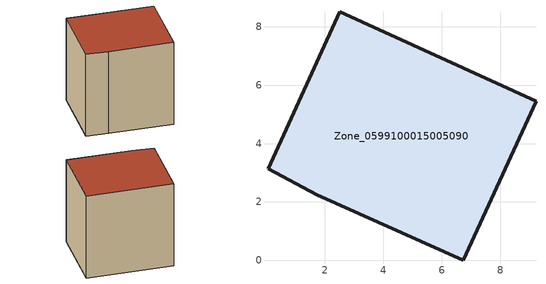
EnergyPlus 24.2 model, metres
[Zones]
Zone_0599100015005090
 floor ground (C_G): 0.05,3.13 2.51,8.52 9.22,5.44 6.74,0 1.73,2.25 z0.77
 wall outside (C_F): 6.74,0 9.22,5.44 2.51,8.52 0.05,3.13 1.73,2.25 6.74,0 z0.77:8.53
 roof outside (C_R): 9.22,5.44 2.51,8.52 0.05,3.13 1.73,2.25 6.74,0 z8.53
[BUILDING]
Pand.0599100015005090: North Axis=0; Terrain=City; Loads Convergence Tolerance Value=0.04; Temperature Convergence Tolerance Value=0.4; Solar Distribution=FullExterior; Maximum Number of Warmup Days=25; Minimum Number of Warmup Days=1
[Site:Location]
Rotterdam.The.Hague.AP_ZH_NLD Design_Conditions: Latitude=51.96; Longitude=4.45; Time Zone=1; Elevation=-4.5
[SITE:GROUNDTEMPERATURE:BUILDINGSURFACE]
18, 18, 18, 18, 18, 18, 18, 18, 18, 18, 18, 18
[MATERIAL] Thermal Absorptance=0.9; Solar Absorptance=0.7; Visible Absorptance=0.7
Name | Roughness | Thickness | Conductivity | Density | Specific Heat
G.TC.1946-1964 | MediumSmooth | 0.15 | 1 | 540 | 1210
F.TC.1946-1964 | Rough | 0.3 | 0.857143 | 1920 | 840
R.TC.1946-1964 | MediumRough | 0.2 | 0.235294 | 1500 | 1000
[CONSTRUCTION]
C_G: G.TC.1946-1964
C_F: F.TC.1946-1964
C_R: R.TC.1946-1964
[ZONE]
Zone_0599100015005090: Type=1; Multiplier=1; Ceiling Height=Autocalculate; Volume=Autocalculate; Floor Area=autocalculate; Part of Total Floor Area=Yes
[ZONEINFILTRATION:DESIGNFLOWRATE]
Infil_Zone_0599100015005090: Zone or ZoneList or Space or SpaceList=Zone_0599100015005090; Schedule=AlwaysOn; Design Flow Rate Calculation Method=Flow/Area; Flow Rate per Floor Area=0.003; Constant Term Coefficient=1; Temperature Term Coefficient=0; Velocity Term Coefficient=0; Velocity Squared Term Coefficient=0
[HVACTEMPLATE:ZONE:IDEALLOADSAIRSYSTEM]
Zone_0599100015005090: Maximum Heating Supply Air Temperature=50; Minimum Cooling Supply Air Temperature=13; Maximum Heating Supply Air Humidity Ratio=0.0156; Minimum Cooling Supply Air Humidity Ratio=0.0077; Heating Limit=NoLimit; Cooling Limit=NoLimit; Dehumidification Control Type=ConstantSensibleHeatRatio; Cooling Sensible Heat Ratio=0.7; Dehumidification Setpoint=60; Humidification Control Type=None; Humidification Setpoint=30; Outdoor Air Method=None; Outdoor Air Flow Rate per Person=0.00944; Outdoor Air Flow Rate per Zone Floor Area=0; Outdoor Air Flow Rate per Zone=0; Demand Controlled Ventilation Type=None; Outdoor Air Economizer Type=NoEconomizer; Heat Recovery Type=None; Sensible Heat Recovery Effectiveness=0.7; Latent Heat Recovery Effectiveness=0.65
[ZONECONTROL:THERMOSTAT]
ThermostatControl_Zone_0599100015005090: Zone or ZoneList=Zone_0599100015005090; Control Type Schedule=DualSetpointControlType; Control 1=Thermostat_Zone_0599100015005090; Temperature Difference Between Cutout And Setpoint=0
[THERMOSTATSETPOINT:DUALSETPOINT]
Thermostat_Zone_0599100015005090: Heating Setpoint Temperature Schedule=HeatingSetpoint_Zone_0599100015005090; Cooling Setpoint Temperature Schedule=CoolingSetpoint_Zone_0599100015005090
[SCHEDULE:COMPACT]
HeatingSetpoint_Zone_0599100015005090: Through: 12/31, For: AllDays, Until: 24:00, 21
CoolingSetpoint_Zone_0599100015005090: Through: 12/31, For: AllDays, Until: 24:00, 24
DualSetpointControlType: Through: 12/31, For: AllDays, Until: 24:00, 4
AlwaysOn: Through: 12/31, For: AllDays, Until: 24:00, 1
